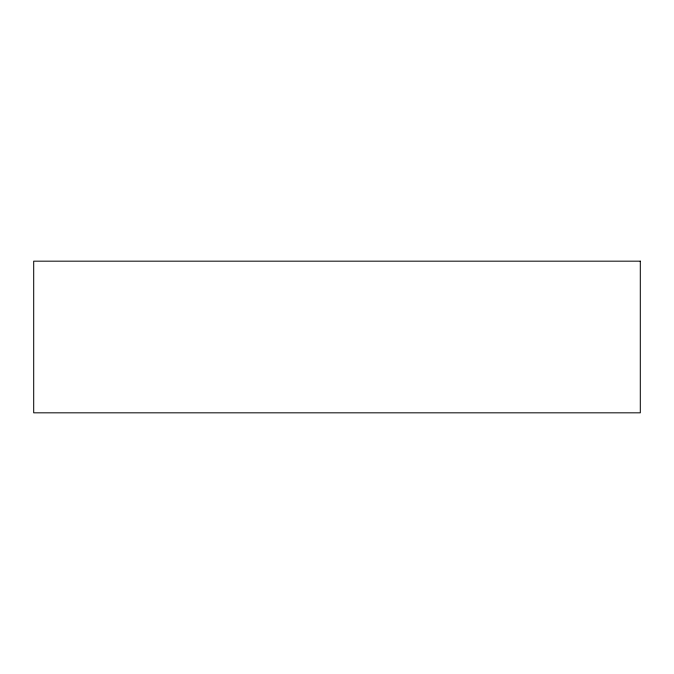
<?xml version="1.0" encoding="UTF-8"?>
<svg xmlns="http://www.w3.org/2000/svg" width="674" height="674" viewBox="0 0 674 674"><rect width="100%" height="100%" fill="white"/><g stroke="black" fill="none" stroke-linecap="round" stroke-linejoin="round"><path stroke-width="1.01" d="M640.3 261.175L33.7 261.175L33.7 412.825L640.3 412.825L640.3 261.175"/></g></svg>
